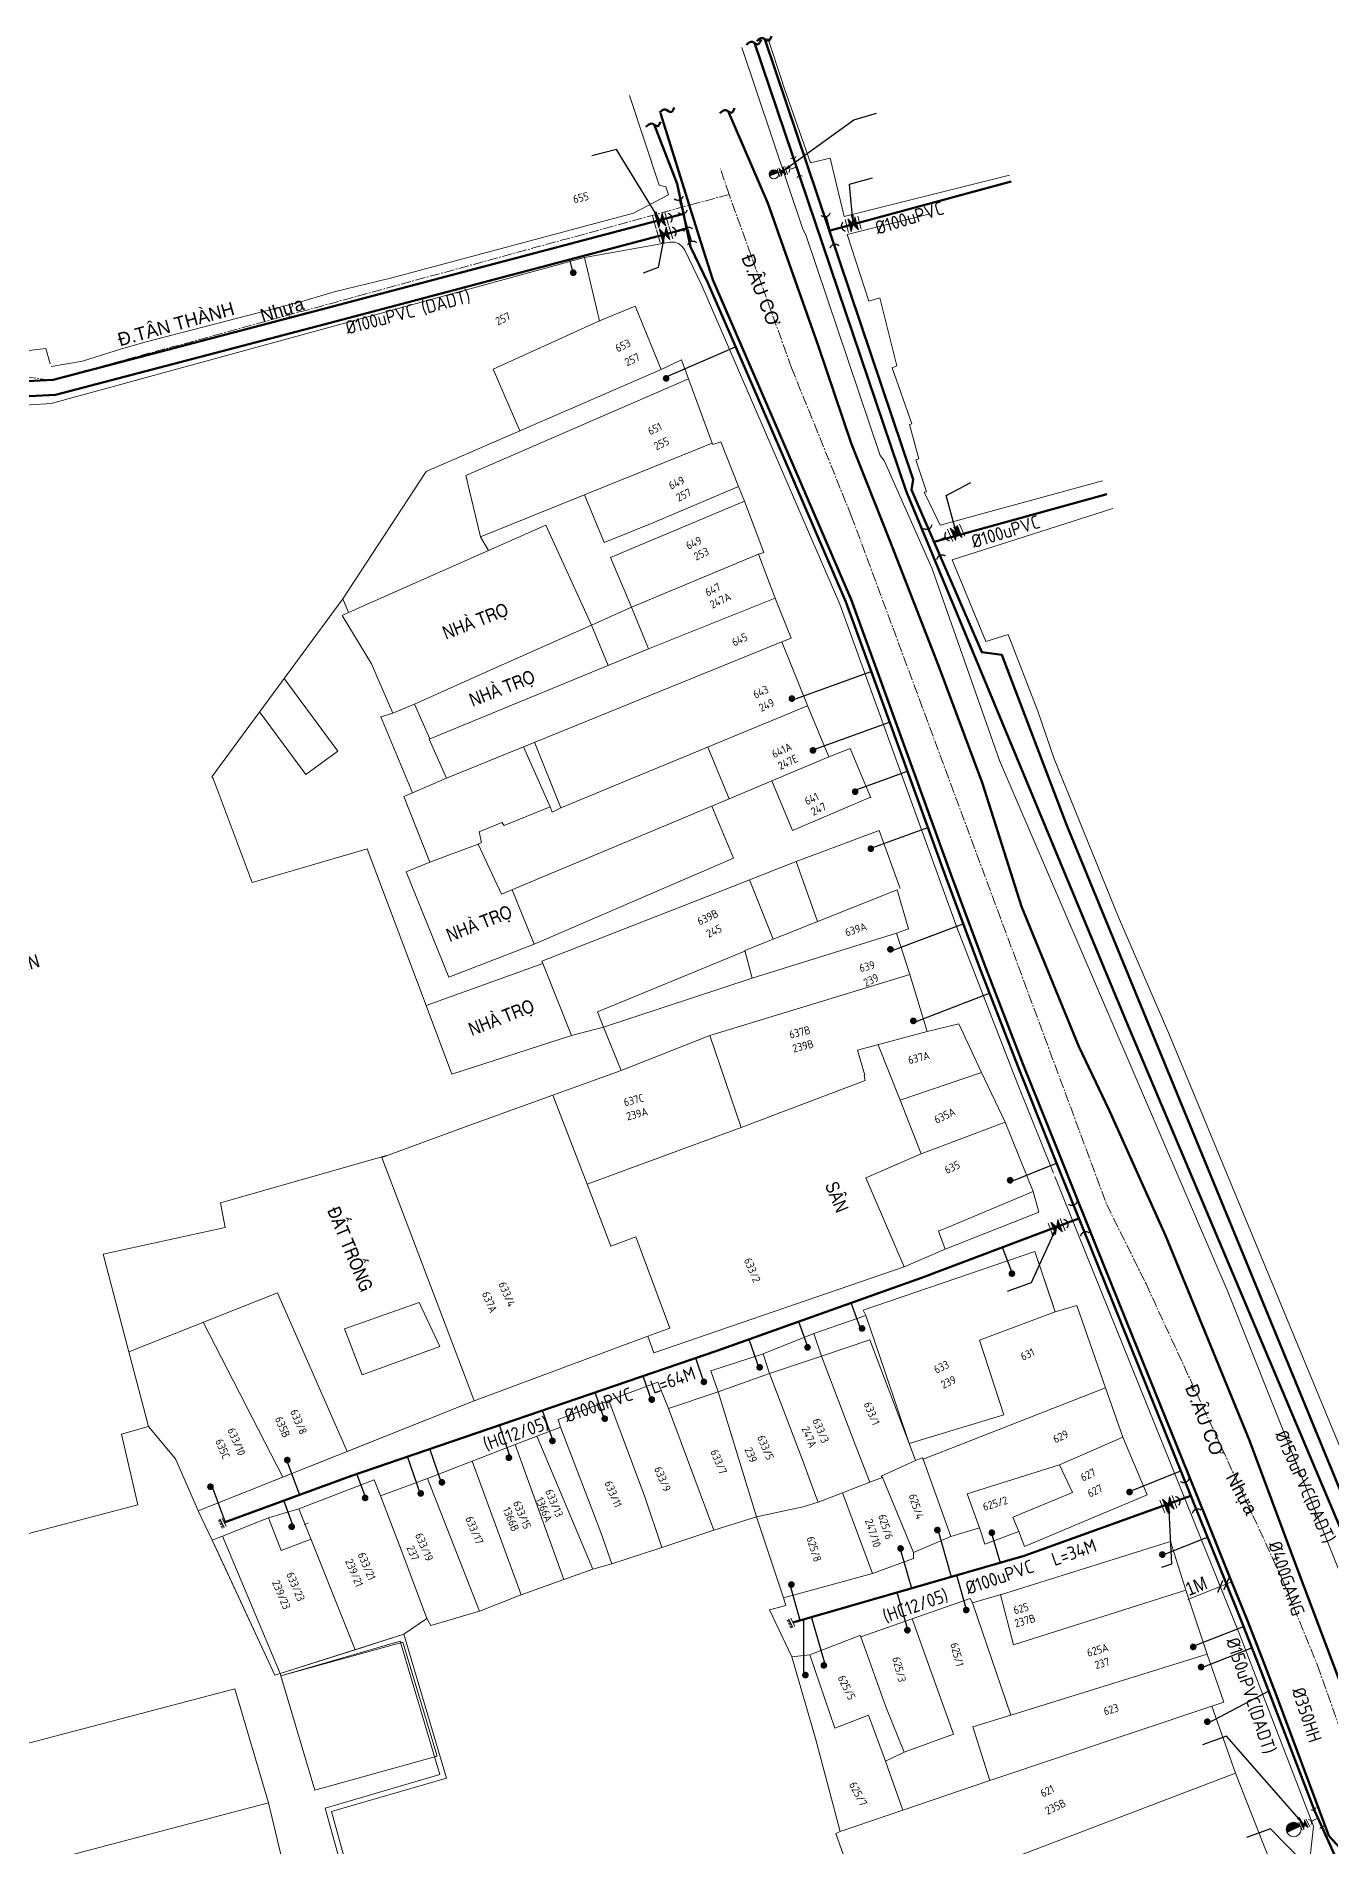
# Model space of a CAD drawing. Header units: inches. Extents: x 595615 to 1194060, y 1190840 to 2385448.
# Drawn here: x 597211.1 to 597308.2, y 1192922.8 to 1193058.5 of the extents above; entities that cross this region are included whole.
import ezdxf
from ezdxf.enums import TextEntityAlignment as Align

# ---------------------------------------------------------------- set-up
doc = ezdxf.new("R2010")
doc.units = ezdxf.units.IN
doc.header["$MEASUREMENT"] = 0
doc.linetypes.add('CENTER2', pattern=[1.125, 0.75, -0.125, 0.125, -0.125])
doc.layers.get('Defpoints').update_dxf_attribs({"color": 1})
for name, color, linetype, lineweight in [('Chitiet', 4, 'Continuous', 9), ('DN 100 uPVC', 4, 'Continuous', 50), ('DN 150 uPVC', 4, 'Continuous', 50), ('DN 25 PE', 40, 'Continuous', 30), ('DN 350 CI', 5, 'Continuous', 70), ('DUONG CACH LE', 112, 'Continuous', 5), ('NAM-CDAI', 220, 'Continuous', 25), ('Nen tim duong', 9, 'CENTER2', 0), ('Nen_HTHANH-TP', 9, 'Continuous', 0), ('Nen_P14TB', 9, 'Continuous', 0), ('Nen_SN-HTHANH-TP_new', 7, 'Continuous', 0), ('Nen_SN_HTHANH_old', 9, 'Continuous', 0), ('Nen_TANTHANH-TP', 8, 'Continuous', 5), ('ONG CAP 2 (DADT)', 140, 'Continuous', 70), ('ONG CAP 3 (DADT)', 221, 'Continuous', 50), ('TEXT PIPE', 3, 'Continuous', 25), ('Text_DiaDanh', 9, 'Continuous', 0), ('Text_GiaoThong', 142, 'Continuous', 0), ('TLK 15', 220, 'Continuous', 20), ('Trucuuhoa', 1, 'Continuous', 15), ('VAN', 7, 'Continuous', 20)]:
    doc.layers.add(name, color=color, linetype=linetype, lineweight=lineweight)
doc.layers.add('ki hieu van', color=170, linetype='Continuous')
doc.styles.add('Dia Danh', font='VHELVCN_0.TTF', dxfattribs={"height": 1})
doc.styles.add('Giao Thong', font='VAPTIMN_0.TTF', dxfattribs={"height": 1})
doc.styles.add('Sonha_QTB', font='isocp.shx', dxfattribs={"height": 0.6, "bigfont": 'bigfont.shx'})
doc.styles.add('text', font='isocp2.shx')
doc.styles.add('VNI-HC', font='VHELVCN_0.TTF')
doc.dimstyles.new('DUONG KICH THUOC', dxfattribs={"dimtxt": 1, "dimasz": 0.7, "dimexe": 0.5, "dimexo": 0.3, "dimgap": 0.2, "dimtad": 1, "dimzin": 0, "dimdsep": 46, "dimtxsty": 'VNI-HC', "dimblk": 'ARCHTICK', "dimcen": 0.09, "dimdle": 0.5, "dimclrd": 256, "dimclre": 256, "dimclrt": 256, "dimadec": 0, "dimazin": 0, "dimtfac": 1, "dimtofl": 0, "dimtmove": 0, "dimatfit": 3, "dimfxl": 1, "dimtolj": 1, "dimtzin": 0, "dimlwd": -1, "dimlwe": -1, "dimarcsym": 0})

# ---------------------------------------------------------------- blocks, each defined once
blk = doc.blocks.new('BIT')
at = {"layer": 'Chitiet', "ltscale": 100}
for p, q in [((0.35, 0), (-0.35, 0)), ((-0.3, -0.16), (-0.35, -0.21)), ((0.35, -0.16), (-0.35, -0.16)), ((-0.18, -0.16), (-0.34, -0.33)), ((-0.06, -0.16), (-0.22, -0.33)), ((0.07, -0.16), (-0.09, -0.33)), ((0.19, -0.16), (0.03, -0.33)), ((0.32, -0.16), (0.15, -0.33)), ((0.35, -0.25), (0.28, -0.33))]:
    blk.add_line(p, q, dxfattribs=at)
blk = doc.blocks.new('VAN')
at = {"layer": 'VAN'}
h = blk.add_hatch(color=256, dxfattribs=at)
h.paths.add_polyline_path([(0.21, -0.5), (0.49, 0), (0.21, 0.5)])
h.paths.add_polyline_path([(0.77, 0.5), (0.49, 0), (0.77, -0.5)])
at = {"layer": 'VAN', "ltscale": 100}
for p, q in [((0, 0.5), (0, -0.5)), ((0.77, -0.5), (0.21, 0.5)), ((0.21, -0.5), (0.77, 0.5)), ((0.21, 0.5), (0.21, -0.5)), ((0.77, 0.5), (0.77, -0.5)), ((0.98, 0.5), (0.98, -0.5))]:
    blk.add_line(p, q, dxfattribs=at)
blk = doc.blocks.new('TE+VAN')
at = {"layer": 'Chitiet', "ltscale": 100, "const_width": 0.1}
for points in [[(-0.35, 1.28, 0.571257), (0.35, 1.28)], [(1.1, 0.35, 0.571257), (1.1, -0.35)], [(0.35, -1.28, 0.571257), (-0.35, -1.28)]]:
    blk.add_lwpolyline(points, format="xyb", dxfattribs=at)
for points in [[(0, -1.08), (0, 1.08)], [(0.9, 0), (0, 0)]]:
    blk.add_lwpolyline(points, dxfattribs=at)
at = {"layer": 'VAN'}
blk.add_blockref('VAN', (1.3, 0), dxfattribs=at)
blk = doc.blocks.new('TLK 15')
at = {"layer": 'TLK 15', "linetype": 'Continuous', "const_width": 0.25}
blk.add_lwpolyline([(-0.125, 0, 1), (0.125, 0, 1)], format="xyb", close=True, dxfattribs=at)
blk = doc.blocks.new('_ArchTick')
at = {"color": 0, "linetype": 'ByBlock', "const_width": 0.15}
blk.add_lwpolyline([(-0.5, -0.5), (0.5, 0.5)], dxfattribs=at)
blk = doc.blocks.new('Trucuuhoa100')
at = {"layer": 'Trucuuhoa', "linetype": 'Continuous'}
blk.add_hatch(color=256, dxfattribs=at).paths.add_polyline_path([(0.55, 0, 0.414373), (0, 0.55, 0.414055), (-0.55, 0)])
blk.add_line((-0.55, 0), (0.55, 0), dxfattribs=at)
at = {"layer": 'Trucuuhoa', "linetype": 'Continuous', "flags": 128}
blk.add_lwpolyline([(0.55, -0.02), (0.89, -0.02)], dxfattribs=at)
at = {"layer": 'Trucuuhoa', "linetype": 'Continuous'}
blk.add_circle((0, 0), 0.551, dxfattribs=at)
blk = doc.blocks.new('*D131')
at = {"layer": 'Defpoints', "color": 0}
for p in [(597299.89, 1192942.29), (597299.89, 1192942.29), (597300.35, 1192942.48)]:
    blk.add_point(p, dxfattribs=at)
at = {"layer": 'DUONG CACH LE'}
for p, q in [((597299.89, 1192942.29), (597297.46, 1192941.32)), ((597300.81, 1192942.67), (597299.89, 1192942.29)), ((597300, 1192942.02), (597300.07, 1192941.83)), ((597300.46, 1192942.2), (597300.54, 1192942.02))]:
    blk.add_line(p, q, dxfattribs=at)
at = {"layer": 'DUONG CACH LE', "xscale": 0.7, "yscale": 0.7, "zscale": 0.7}
for p, rotation in [((597299.89, 1192942.29), 201.9827163074567), ((597300.35, 1192942.48), 21.98271630745676)]:
    blk.add_blockref('_ArchTick', p, dxfattribs=dict(at, rotation=rotation))
at = {"layer": 'DUONG CACH LE', "insert": (597298.09, 1192942.32), "char_height": 1, "attachment_point": 5, "rotation": 21.9827, "style": 'VNI-HC'}
blk.add_mtext('\\A1;1M', dxfattribs=at)

msp = doc.modelspace()

# ---------------------------------------------------------------- linework, layer by layer
at = {"layer": 'DN 100 uPVC'}
for points in [[(597270.633, 1193043.952), (597284.224, 1193047.626)], [(597278.549, 1193020.63), (597291.383, 1193024.179)], [(597289.292, 1192969.87), (597277.494, 1192965.423), (597262.141, 1192959.946), (597234.675, 1192950.568), (597225.188, 1192947.093)], [(597297.682, 1192949.088), (597285.189, 1192944.574), (597267.832, 1192939.599)]]:
    msp.add_lwpolyline(points, dxfattribs=at)
at = {"layer": 'DN 150 uPVC'}
msp.add_lwpolyline([(597311.973, 1192941.97), (597288.398, 1192999.351), (597283.512, 1193012.144), (597282.013, 1193012.34), (597276.751, 1193024.522), (597276.869, 1193025.275), (597265.752, 1193058.306)], dxfattribs=at)
msp.add_spline([(597265.14, 1193058.151), (597265.591, 1193058.381), (597266.012, 1193058.192), (597266.24, 1193058.523)], degree=3, dxfattribs=at)
at = {"layer": 'DN 25 PE'}
for p, q in [((597251.375, 1193040.79), (597251.112, 1193041.784)), ((597258.34, 1193032.992), (597263.544, 1193035.246)), ((597267.767, 1193008.735), (597273.723, 1193010.895)), ((597269.225, 1193004.974), (597275.098, 1193007.104)), ((597272.514, 1193002.004), (597276.432, 1193003.425)), ((597273.565, 1192997.603), (597277.965, 1192999.198)), ((597275.159, 1192989.934), (597280.623, 1192991.974)), ((597276.877, 1192984.569), (597282.589, 1192986.776)), ((597284.133, 1192972.621), (597287.616, 1192974.024)), ((597284.265, 1192965.875), (597283.572, 1192967.714)), ((597272.905, 1192961.635), (597272.224, 1192963.543)), ((597268.941, 1192960.343), (597268.299, 1192962.143)), ((597265.353, 1192958.593), (597264.562, 1192960.81)), ((597261.171, 1192957.629), (597260.563, 1192959.408)), ((597257.259, 1192956.175), (597256.615, 1192958.06)), ((597253.736, 1192954.745), (597253.023, 1192956.833)), ((597249.814, 1192953.328), (597249.077, 1192955.486)), ((597246.673, 1192951.942), (597245.84, 1192954.38)), ((597241.526, 1192949.973), (597240.629, 1192952.601)), ((597229.928, 1192951.64), (597230.836, 1192949.162)), ((597239.941, 1192949.139), (597238.954, 1192952.029)), ((597292.964, 1192949.367), (597296.924, 1192950.966)), ((597224.295, 1192949.765), (597225.264, 1192947.12)), ((597235.769, 1192949.056), (597235.151, 1192950.742)), ((597230.386, 1192946.764), (597229.665, 1192948.733)), ((597278.683, 1192946.643), (597279.724, 1192943.008)), ((597282.765, 1192946.196), (597283.378, 1192944.055)), ((597295.67, 1192944.681), (597298.93, 1192945.996)), ((597275.917, 1192945.012), (597276.737, 1192942.151)), ((597280.842, 1192940.647), (597280.132, 1192943.124)), ((597267.608, 1192942.431), (597268.375, 1192939.755)), ((597276.431, 1192939.134), (597275.655, 1192941.841)), ((597268.659, 1192935.645), (597268.659, 1192939.836)), ((597270.291, 1192936.369), (597269.249, 1192940.005)), ((597297.738, 1192937.757), (597301.638, 1192939.276)), ((597298.58, 1192936.244), (597302.26, 1192937.678)), ((597298.921, 1192932.025), (597303.519, 1192934.428))]:
    msp.add_line(p, q, dxfattribs=at)
at = {"layer": 'DN 350 CI'}
for points in [[(597257.92, 1193052.75), (597260.93, 1193043.084), (597261.845, 1193040.258), (597264.943, 1193033.105), (597267.542, 1193027.106), (597272.225, 1193016.295), (597274.921, 1193008.86), (597277.522, 1193001.689), (597279.692, 1192995.703), (597282.22, 1192988.93), (597285.1, 1192981.475), (597287.575, 1192975.284), (597288.336, 1192973.395), (597290.571, 1192967.859), (597292.82, 1192962.288), (597298.801, 1192947.472), (597300.622, 1192942.96), (597301.906, 1192939.779), (597303.175, 1192936.521), (597303.909, 1192934.617)], [(597319.794, 1192913.047), (597318.281, 1192912.411), (597308.034, 1192923.59), (597303.904, 1192934.63)]]:
    msp.add_lwpolyline(points, dxfattribs=at)
msp.add_spline([(597257.84, 1193052.793), (597258.291, 1193053.023), (597258.711, 1193052.834), (597258.94, 1193053.166)], degree=3, dxfattribs=at)
at = {"layer": 'Nen tim duong'}
for p, q in [((597263.057, 1193046.663), (597262.416, 1193048.582)), ((597263.057, 1193046.663), (597215.968, 1193033.765)), ((597267.748, 1193033.657), (597263.057, 1193046.663)), ((597215.968, 1193033.765), (597212.178, 1193032.742)), ((597212.178, 1193032.742), (597207.648, 1193033.358)), ((597267.748, 1193033.657), (597272.227, 1193022.57)), ((597272.227, 1193022.57), (597291.378, 1192970.916)), ((597291.378, 1192970.916), (597294.328, 1192964.975)), ((597294.328, 1192964.975), (597304.551, 1192942.816)), ((597304.551, 1192942.816), (597307.176, 1192936.379)), ((597307.176, 1192936.379), (597314.603, 1192915.465))]:
    msp.add_line(p, q, dxfattribs=at)
at = {"layer": 'Nen_HTHANH-TP', "linetype": 'Continuous'}
for p, q in [((597257.906, 1193048.119), (597257.906, 1193048.119)), ((597257.906, 1193048.119), (597257.906, 1193048.119)), ((597257.906, 1193048.119), (597257.906, 1193048.119)), ((597252.211, 1193041.944), (597212.22, 1193030.982)), ((597252.211, 1193041.944), (597212.22, 1193030.982)), ((597258.637, 1193043.07), (597252.211, 1193041.944)), ((597252.211, 1193041.944), (597253.335, 1193037.185)), ((597261.013, 1193039.831), (597259.709, 1193042.521)), ((597271.362, 1193015.94), (597261.013, 1193039.831)), ((597253.335, 1193037.185), (597256.014, 1193038.277)), ((597256.014, 1193038.277), (597256.084, 1193038.117)), ((597256.084, 1193038.117), (597257.958, 1193033.539)), ((597253.335, 1193037.185), (597245.368, 1193033.549)), ((597257.958, 1193033.539), (597259.497, 1193034.26)), ((597259.497, 1193034.26), (597261.802, 1193028.022)), ((597257.958, 1193033.539), (597240.344, 1193025.885)), ((597260.018, 1193032.841), (597243.324, 1193025.587)), ((597245.368, 1193033.549), (597247.362, 1193028.94)), ((597212.22, 1193030.982), (597193.946, 1193029.852)), ((597261.802, 1193028.022), (597244.428, 1193020.978)), ((597261.802, 1193028.022), (597261.832, 1193027.902)), ((597261.832, 1193027.902), (597262.442, 1193028.122)), ((597262.442, 1193028.122), (597263.775, 1193024.754)), ((597234.092, 1193016.34), (597240.344, 1193025.885)), ((597243.324, 1193025.587), (597244.428, 1193020.978)), ((597257.287, 1193022.008), (597263.775, 1193024.754)), ((597263.775, 1193024.754), (597264.206, 1193023.654)), ((597252.215, 1193024.134), (597253.698, 1193020.575)), ((597264.206, 1193023.654), (597254.159, 1193019.446)), ((597265.659, 1193019.825), (597264.206, 1193023.654)), ((597245.029, 1193019.968), (597249.317, 1193021.872)), ((597249.317, 1193021.872), (597252.743, 1193014.375)), ((597253.698, 1193020.575), (597257.287, 1193022.008)), ((597245.029, 1193019.968), (597244.428, 1193020.978)), ((597234.532, 1193015.32), (597245.029, 1193019.968)), ((597254.159, 1193019.446), (597255.752, 1193015.707)), ((597265.269, 1193019.695), (597255.752, 1193015.707)), ((597265.269, 1193019.695), (597265.659, 1193019.825)), ((597266.522, 1193016.386), (597265.269, 1193019.695)), ((597224.272, 1193002.992), (597234.092, 1193016.34)), ((597234.092, 1193016.34), (597234.532, 1193015.32)), ((597266.522, 1193016.386), (597257.005, 1193012.588)), ((597266.522, 1193016.386), (597267.704, 1193013.387)), ((597266.532, 1193016.356), (597266.522, 1193016.386)), ((597234.532, 1193015.32), (597234.053, 1193015.1)), ((597234.053, 1193015.1), (597236.236, 1193011.461)), ((597252.743, 1193014.375), (597255.752, 1193015.707)), ((597255.752, 1193015.707), (597257.005, 1193012.588)), ((597280.172, 1192991.647), (597271.362, 1193015.94)), ((597245.376, 1193011.089), (597252.743, 1193014.375)), ((597252.743, 1193014.375), (597253.986, 1193011.346)), ((597240.56, 1193005.815), (597257.005, 1193012.588)), ((597267.014, 1193013.106), (597241.863, 1193002.896)), ((597267.704, 1193013.387), (597267.014, 1193013.106)), ((597267.014, 1193013.106), (597268.928, 1193008.338)), ((597236.236, 1193011.461), (597237.849, 1193007.773)), ((597239.468, 1193008.444), (597245.376, 1193011.089)), ((597233.731, 1193004.919), (597229.686, 1193010.356)), ((597237.849, 1193007.773), (597239.468, 1193008.444)), ((597239.468, 1193008.444), (597240.61, 1193005.835)), ((597250.444, 1193000.663), (597268.928, 1193008.318)), ((597268.928, 1193008.338), (597270.541, 1193004.489)), ((597268.928, 1193008.338), (597268.928, 1193008.318)), ((597231.322, 1193003.177), (597227.859, 1193007.865)), ((597236.949, 1193007.502), (597237.849, 1193007.773)), ((597239.323, 1193001.784), (597236.949, 1193007.502)), ((597241.863, 1193002.896), (597240.56, 1193005.815)), ((597249.644, 1193000.742), (597247.651, 1193005.251)), ((597250.444, 1193000.663), (597248.48, 1193005.581)), ((597231.322, 1193003.177), (597233.731, 1193004.919)), ((597263.064, 1193001.343), (597261.461, 1193005.222)), ((597270.541, 1193004.489), (597263.074, 1193001.343)), ((597272.141, 1193005.12), (597270.541, 1193004.489)), ((597273.684, 1193001.422), (597272.141, 1193005.12)), ((597224.373, 1193002.872), (597224.272, 1193002.992)), ((597227.299, 1192995.064), (597224.373, 1193002.872)), ((597239.323, 1193001.784), (597241.863, 1193002.896)), ((597266.273, 1193002.696), (597267.816, 1192998.967)), ((597238.674, 1193001.523), (597239.323, 1193001.784)), ((597240.618, 1192996.605), (597238.674, 1193001.523)), ((597263.074, 1193001.343), (597245.99, 1192994.199)), ((597267.816, 1192998.967), (597273.664, 1193001.462)), ((597246.185, 1192999.349), (597249.644, 1193000.742)), ((597249.644, 1193000.742), (597249.805, 1193000.352)), ((597249.805, 1193000.352), (597250.444, 1193000.663)), ((597263.387, 1192996.893), (597261.754, 1193000.792)), ((597244.326, 1192998.868), (597246.015, 1192999.579)), ((597244.496, 1192998.068), (597244.326, 1192998.868)), ((597246.015, 1192999.579), (597246.185, 1192999.349)), ((597268.078, 1192996.637), (597274.326, 1192998.972)), ((597275.879, 1192994.613), (597274.326, 1192998.972)), ((597235.917, 1192997.601), (597227.299, 1192995.064)), ((597240.336, 1192985.855), (597235.917, 1192997.601)), ((597240.618, 1192996.605), (597244.247, 1192997.948)), ((597244.247, 1192997.948), (597244.496, 1192998.068)), ((597244.247, 1192997.948), (597245.99, 1192994.199)), ((597238.848, 1192995.863), (597240.618, 1192996.605)), ((597238.848, 1192995.863), (597242.055, 1192987.966)), ((597248.443, 1192990.451), (597263.387, 1192996.893)), ((597262.569, 1192994.483), (597268.078, 1192996.637)), ((597269.681, 1192992.138), (597268.078, 1192996.637)), ((597246.789, 1192994.53), (597248.443, 1192990.451)), ((597262.569, 1192994.483), (597249.014, 1192989.162)), ((597275.669, 1192994.533), (597264.243, 1192989.964)), ((597264.579, 1192995.274), (597266.372, 1192990.816)), ((597276.502, 1192991.594), (597275.669, 1192994.533)), ((597242.055, 1192987.966), (597248.443, 1192990.451)), ((597264.795, 1192987.904), (597275.622, 1192991.263)), ((597275.622, 1192991.263), (597276.502, 1192991.594)), ((597275.622, 1192991.263), (597276.614, 1192988.184)), ((597284.701, 1192979.92), (597280.172, 1192991.647)), ((597240.336, 1192985.855), (597249.094, 1192989.002)), ((597249.094, 1192989.002), (597249.014, 1192989.162)), ((597251.248, 1192983.603), (597249.094, 1192989.002)), ((597264.233, 1192989.934), (597253.187, 1192985.385)), ((597264.795, 1192987.904), (597264.243, 1192989.964)), ((597253.638, 1192984.235), (597264.795, 1192987.904)), ((597261.628, 1192983.592), (597276.614, 1192988.184)), ((597277.918, 1192983.895), (597276.614, 1192988.184)), ((597242.28, 1192980.706), (597240.336, 1192985.855)), ((597253.187, 1192985.385), (597253.638, 1192984.235)), ((597242.28, 1192980.706), (597251.248, 1192983.603)), ((597253.638, 1192984.235), (597251.248, 1192983.603)), ((597254.96, 1192980.986), (597253.638, 1192984.235)), ((597261.628, 1192983.592), (597254.96, 1192980.986)), ((597263.974, 1192976.694), (597261.628, 1192983.592)), ((597272.679, 1192982.491), (597277.918, 1192983.895)), ((597280.277, 1192984.477), (597277.918, 1192983.895)), ((597280.277, 1192984.477), (597282, 1192980.818)), ((597272.679, 1192982.491), (597273.25, 1192980.621)), ((597274.229, 1192982.902), (597275.892, 1192978.753)), ((597249.832, 1192979.132), (597254.96, 1192980.986)), ((597275.892, 1192978.753), (597282, 1192980.818)), ((597282, 1192980.818), (597283.753, 1192977.09)), ((597273.271, 1192980.231), (597263.974, 1192976.694)), ((597273.25, 1192980.621), (597273.191, 1192980.601)), ((597273.191, 1192980.601), (597273.271, 1192980.231)), ((597287.376, 1192973.283), (597284.701, 1192979.92)), ((597249.832, 1192979.132), (597243.614, 1192976.877)), ((597252.407, 1192972.454), (597249.832, 1192979.132)), ((597277.455, 1192974.725), (597275.892, 1192978.753)), ((597237.015, 1192974.462), (597243.614, 1192976.877)), ((597277.455, 1192974.725), (597283.753, 1192977.09)), ((597285.868, 1192971.911), (597283.753, 1192977.09)), ((597263.974, 1192976.694), (597252.407, 1192972.454)), ((597224.928, 1192971.042), (597237.366, 1192974.59)), ((597237.015, 1192974.462), (597243.269, 1192957.997)), ((597273.317, 1192972.931), (597277.455, 1192974.725)), ((597276.182, 1192966.244), (597273.317, 1192972.931)), ((597301.334, 1192938.704), (597287.477, 1192973.033)), ((597254.201, 1192967.816), (597252.407, 1192972.454)), ((597279.73, 1192969.336), (597285.868, 1192971.911)), ((597286.289, 1192970.352), (597285.868, 1192971.911)), ((597286.289, 1192970.352), (597285.868, 1192971.911)), ((597225.28, 1192969.202), (597224.928, 1192971.042)), ((597279.271, 1192967.586), (597286.289, 1192970.352)), ((597286.289, 1192970.352), (597279.271, 1192967.586)), ((597216.131, 1192967.195), (597225.28, 1192969.202)), ((597278.76, 1192968.926), (597279.73, 1192969.336)), ((597279.271, 1192967.586), (597278.76, 1192968.926)), ((597256.07, 1192968.507), (597254.201, 1192967.816)), ((597258.626, 1192961.659), (597256.07, 1192968.507)), ((597273.105, 1192963.001), (597285.991, 1192967.411)), ((597273.105, 1192963.001), (597285.991, 1192967.411)), ((597276.182, 1192966.244), (597279.271, 1192967.586)), ((597276.182, 1192966.244), (597279.271, 1192967.586)), ((597285.991, 1192967.411), (597287.515, 1192962.893)), ((597285.991, 1192967.411), (597287.354, 1192963.353)), ((597218.047, 1192959.877), (597216.131, 1192967.195)), ((597257.417, 1192959.808), (597276.182, 1192966.244)), ((597257.417, 1192959.808), (597276.182, 1192966.244)), ((597229.204, 1192964.316), (597218.047, 1192959.877)), ((597229.204, 1192964.316), (597234.413, 1192952.41)), ((597239.814, 1192963.584), (597234.226, 1192961.6)), ((597241.367, 1192960.275), (597239.814, 1192963.584)), ((597287.515, 1192962.893), (597289.134, 1192963.354)), ((597289.134, 1192963.354), (597291.299, 1192957.176)), ((597269.416, 1192961.248), (597273.325, 1192962.601)), ((597269.416, 1192961.248), (597273.325, 1192962.601)), ((597273.105, 1192963.001), (597273.325, 1192962.601)), ((597273.325, 1192962.601), (597273.105, 1192963.001)), ((597273.325, 1192962.601), (597274.728, 1192958.422)), ((597287.515, 1192962.893), (597281.827, 1192960.758)), ((597234.226, 1192961.6), (597235.539, 1192958.151)), ((597243.95, 1192956.198), (597256.956, 1192961.048)), ((597256.956, 1192961.048), (597243.95, 1192956.198)), ((597256.956, 1192961.048), (597258.626, 1192961.659)), ((597256.956, 1192961.048), (597257.417, 1192959.808)), ((597257.417, 1192959.808), (597256.956, 1192961.048)), ((597265.607, 1192959.735), (597269.416, 1192961.248)), ((597265.607, 1192959.735), (597269.416, 1192961.248)), ((597269.987, 1192959.559), (597269.416, 1192961.248)), ((597269.987, 1192959.559), (597273.606, 1192960.791)), ((597273.606, 1192960.791), (597276.553, 1192953.014)), ((597283.671, 1192955.16), (597281.827, 1192960.758)), ((597219.522, 1192954.278), (597218.047, 1192959.877)), ((597235.539, 1192958.151), (597241.367, 1192960.275)), ((597261.688, 1192958.452), (597265.607, 1192959.735)), ((597261.688, 1192958.452), (597265.607, 1192959.735)), ((597265.607, 1192959.735), (597266.099, 1192958.245)), ((597266.099, 1192958.245), (597269.987, 1192959.559)), ((597269.987, 1192959.559), (597272.473, 1192953.051)), ((597243.269, 1192957.997), (597243.95, 1192956.198)), ((597262.23, 1192956.892), (597261.688, 1192958.452)), ((597262.23, 1192956.892), (597261.688, 1192958.452)), ((597262.23, 1192956.892), (597266.099, 1192958.245)), ((597268.584, 1192951.707), (597266.099, 1192958.245)), ((597274.728, 1192958.422), (597276.553, 1192953.014)), ((597257.729, 1192957.609), (597254.04, 1192956.226)), ((597254.04, 1192956.226), (597257.729, 1192957.609)), ((597257.729, 1192957.609), (597258.521, 1192955.629)), ((597257.729, 1192957.609), (597258.521, 1192955.629)), ((597262.23, 1192956.892), (597258.521, 1192955.629)), ((597258.521, 1192955.629), (597262.23, 1192956.892)), ((597262.23, 1192956.892), (597265.107, 1192947.505)), ((597291.299, 1192957.176), (597279.673, 1192952.646)), ((597291.299, 1192957.176), (597292.592, 1192953.487)), ((597223.257, 1192947.971), (597243.95, 1192956.198)), ((597243.95, 1192956.198), (597234.413, 1192952.41)), ((597250.241, 1192954.803), (597254.04, 1192956.226)), ((597250.241, 1192954.803), (597254.04, 1192956.226)), ((597254.04, 1192956.226), (597256.746, 1192949.018)), ((597258.521, 1192955.629), (597261.908, 1192946.512)), ((597276.553, 1192953.014), (597283.671, 1192955.16)), ((597217.502, 1192953.696), (597219.522, 1192954.278)), ((597218.716, 1192948.417), (597217.502, 1192953.696)), ((597221.554, 1192951.869), (597219.522, 1192954.278)), ((597247.023, 1192952.93), (597250.422, 1192954.233)), ((597247.023, 1192952.93), (597250.422, 1192954.233)), ((597250.422, 1192954.233), (597250.241, 1192954.803)), ((597250.422, 1192954.233), (597250.241, 1192954.803)), ((597250.422, 1192954.233), (597252.957, 1192947.595)), ((597234.413, 1192952.41), (597223.257, 1192947.971)), ((597243.804, 1192951.677), (597247.023, 1192952.93)), ((597243.804, 1192951.677), (597247.023, 1192952.93)), ((597250.661, 1192942.823), (597247.023, 1192952.93)), ((597248.666, 1192953.508), (597252.85, 1192943.595)), ((597272.473, 1192953.051), (597273.605, 1192950.111)), ((597276.553, 1192953.014), (597277.034, 1192951.724)), ((597279.673, 1192952.646), (597277.614, 1192951.845)), ((597287.834, 1192951.413), (597292.592, 1192953.487)), ((597294.406, 1192949.148), (597292.592, 1192953.487)), ((597222.706, 1192949.24), (597221.554, 1192951.869)), ((597240.435, 1192950.375), (597243.804, 1192951.677)), ((597240.435, 1192950.375), (597243.804, 1192951.677)), ((597243.804, 1192951.677), (597247.472, 1192941.66)), ((597268.584, 1192951.707), (597269.536, 1192949.108)), ((597277.034, 1192951.724), (597274.475, 1192950.562)), ((597277.034, 1192951.724), (597277.544, 1192951.945)), ((597277.544, 1192951.945), (597277.614, 1192951.845)), ((597277.614, 1192951.845), (597279.688, 1192946.036)), ((597287.834, 1192951.413), (597280.906, 1192949.237)), ((597288.816, 1192949.344), (597287.834, 1192951.413)), ((597236.455, 1192950.281), (597230.797, 1192948.107)), ((597230.797, 1192948.107), (597236.455, 1192950.281)), ((597236.916, 1192949.082), (597236.455, 1192950.281)), ((597236.455, 1192950.281), (597236.916, 1192949.082)), ((597240.435, 1192950.375), (597236.916, 1192949.082)), ((597236.916, 1192949.082), (597240.435, 1192950.375)), ((597240.435, 1192950.375), (597244.343, 1192940.438)), ((597271.566, 1192949.32), (597273.605, 1192950.111)), ((597273.605, 1192950.111), (597274.555, 1192950.462)), ((597274.475, 1192950.562), (597274.555, 1192950.462)), ((597274.555, 1192950.462), (597276.889, 1192944.834)), ((597196.981, 1192942.69), (597218.716, 1192948.417)), ((597223.257, 1192947.971), (597222.706, 1192949.24)), ((597236.916, 1192949.082), (597238.67, 1192944.513)), ((597256.746, 1192949.018), (597258.009, 1192945.209)), ((597265.107, 1192947.505), (597268.607, 1192948.257)), ((597268.607, 1192948.257), (597269.746, 1192948.618)), ((597269.746, 1192948.618), (597269.536, 1192949.108)), ((597271.566, 1192949.32), (597269.746, 1192948.618)), ((597271.566, 1192949.32), (597273.811, 1192943.272)), ((597280.906, 1192949.237), (597281.838, 1192946.678)), ((597284.337, 1192947.49), (597288.816, 1192949.344)), ((597285.209, 1192945.291), (597294.406, 1192949.148)), ((597224.299, 1192945.762), (597223.257, 1192947.971)), ((597224.299, 1192945.762), (597223.257, 1192947.971)), ((597228.517, 1192947.425), (597225.078, 1192946.072)), ((597225.078, 1192946.072), (597228.517, 1192947.425)), ((597228.517, 1192947.425), (597230.797, 1192948.107)), ((597228.517, 1192947.425), (597230.797, 1192948.107)), ((597228.517, 1192947.425), (597229.469, 1192944.976)), ((597230.797, 1192948.107), (597235.025, 1192937.55)), ((597231.488, 1192947.037), (597231.228, 1192946.937)), ((597252.957, 1192947.595), (597253.438, 1192946.325)), ((597265.107, 1192947.505), (597261.908, 1192946.512)), ((597265.107, 1192947.505), (597267.132, 1192941.426)), ((597284.337, 1192947.49), (597284.788, 1192946.41)), ((597224.299, 1192945.762), (597225.078, 1192946.072)), ((597224.299, 1192945.762), (597225.078, 1192946.072)), ((597228.997, 1192935.645), (597224.299, 1192945.762)), ((597224.719, 1192944.872), (597224.299, 1192945.762)), ((597225.078, 1192946.072), (597229.387, 1192935.756)), ((597229.469, 1192944.976), (597231.709, 1192945.828)), ((597253.438, 1192946.325), (597254.26, 1192943.976)), ((597261.908, 1192946.512), (597258.009, 1192945.209)), ((597279.688, 1192946.036), (597276.889, 1192944.834)), ((597279.688, 1192946.036), (597281.838, 1192946.678)), ((597282.229, 1192945.468), (597281.838, 1192946.678)), ((597284.788, 1192946.41), (597282.229, 1192945.468)), ((597296.159, 1192945.66), (597283.412, 1192941.669)), ((597285.209, 1192945.291), (597284.788, 1192946.41)), ((597297.302, 1192942.001), (597296.159, 1192945.66)), ((597228.997, 1192935.645), (597224.719, 1192944.872)), ((597238.67, 1192944.513), (597240.393, 1192939.885)), ((597258.009, 1192945.209), (597254.26, 1192943.976)), ((597273.811, 1192943.272), (597276.88, 1192944.384)), ((597276.88, 1192944.384), (597276.889, 1192944.834)), ((597250.661, 1192942.823), (597247.472, 1192941.66)), ((597252.85, 1192943.595), (597250.661, 1192942.823)), ((597254.26, 1192943.976), (597252.85, 1192943.595)), ((597273.811, 1192943.272), (597267.132, 1192941.426)), ((597244.343, 1192940.438), (597247.472, 1192941.66)), ((597283.362, 1192941.659), (597281.302, 1192941.058)), ((597283.412, 1192941.669), (597283.362, 1192941.659)), ((597283.402, 1192941.719), (597283.412, 1192941.669)), ((597284.385, 1192937.91), (597283.412, 1192941.669)), ((597297.302, 1192942.001), (597284.385, 1192937.91)), ((597298.916, 1192937.202), (597297.302, 1192942.001)), ((597240.694, 1192939.375), (597244.343, 1192940.438)), ((597267.323, 1192940.866), (597266.103, 1192940.545)), ((597266.103, 1192940.545), (597267.756, 1192937.017)), ((597267.132, 1192941.426), (597267.323, 1192940.866)), ((597281.142, 1192941.378), (597276.793, 1192939.864)), ((597281.302, 1192941.058), (597281.142, 1192941.378)), ((597281.302, 1192941.058), (597284.179, 1192932.64)), ((597238.664, 1192938.703), (597240.393, 1192939.885)), ((597240.393, 1192939.885), (597240.694, 1192939.375)), ((597276.793, 1192939.864), (597272.934, 1192938.511)), ((597279.88, 1192931.217), (597276.793, 1192939.864)), ((597229.387, 1192935.756), (597238.664, 1192938.703)), ((597229.387, 1192935.756), (597235.025, 1192937.55)), ((597229.437, 1192935.586), (597238.405, 1192938.193)), ((597229.437, 1192935.586), (597238.585, 1192938.113)), ((597235.025, 1192937.55), (597238.664, 1192938.703)), ((597238.405, 1192938.193), (597241.363, 1192928.195)), ((597238.585, 1192938.113), (597241.162, 1192929.565)), ((597238.664, 1192938.703), (597241.863, 1192927.926)), ((597238.664, 1192938.703), (597241.863, 1192927.926)), ((597272.854, 1192938.621), (597269.126, 1192937.168)), ((597272.854, 1192938.621), (597272.934, 1192938.511)), ((597272.934, 1192938.511), (597274.809, 1192933.252)), ((597306.876, 1192924.328), (597301.334, 1192938.704)), ((597229.216, 1192936.126), (597229.266, 1192936.146)), ((597267.756, 1192937.017), (597269.126, 1192937.168)), ((597267.756, 1192937.017), (597269.531, 1192930.878)), ((597271, 1192931.659), (597269.126, 1192937.168)), ((597298.916, 1192937.202), (597284.179, 1192932.64)), ((597300.158, 1192933.623), (597298.916, 1192937.202)), ((597228.997, 1192935.645), (597229.297, 1192935.736)), ((597229.297, 1192935.736), (597229.387, 1192935.756)), ((597229.437, 1192935.586), (597229.387, 1192935.756)), ((597232.004, 1192927.018), (597229.437, 1192935.586)), ((597226.008, 1192934.623), (597202.593, 1192928.454)), ((597226.008, 1192934.623), (597228.525, 1192926.055)), ((597299.259, 1192933.302), (597282.623, 1192927.749)), ((597299.259, 1192933.302), (597300.158, 1192933.623)), ((597301.033, 1192928.284), (597299.259, 1192933.302)), ((597273.519, 1192932.651), (597271, 1192931.659)), ((597273.519, 1192932.651), (597274.782, 1192929.202)), ((597274.809, 1192933.252), (597276.201, 1192929.864)), ((597284.179, 1192932.64), (597281.35, 1192931.768)), ((597269.531, 1192930.878), (597271.396, 1192923.91)), ((597276.201, 1192929.864), (597279.88, 1192931.217)), ((597281.35, 1192931.768), (597282.623, 1192927.749)), ((597232.004, 1192927.018), (597241.162, 1192929.565)), ((597274.782, 1192929.202), (597276.201, 1192929.864)), ((597241.363, 1192928.195), (597232.765, 1192925.678)), ((597233.255, 1192925.409), (597241.863, 1192927.926)), ((597233.255, 1192925.409), (597241.863, 1192927.926)), ((597274.782, 1192929.202), (597276.085, 1192925.513)), ((597301.033, 1192928.284), (597286.727, 1192922.832)), ((597303.828, 1192921.166), (597301.033, 1192928.284)), ((597282.623, 1192927.749), (597276.085, 1192925.513)), ((597228.525, 1192926.055), (597205.109, 1192919.886)), ((597228.525, 1192926.055), (597231.324, 1192914.457)), ((597232.765, 1192925.678), (597235.463, 1192915.981)), ((597235.953, 1192915.691), (597233.255, 1192925.409)), ((597235.953, 1192915.691), (597233.255, 1192925.409)), ((597276.085, 1192925.513), (597271.396, 1192923.91)), ((597271.396, 1192923.91), (597271.076, 1192923.769)), ((597306.648, 1192922.238), (597306.876, 1192924.328)), ((597271.076, 1192923.769), (597273.251, 1192917.551)), ((597280.009, 1192920.287), (597286.727, 1192922.832))]:
    msp.add_line(p, q, dxfattribs=at)
msp.add_lwpolyline([(597223.625, 1192962.096), (597229.595, 1192950.493)], dxfattribs=at)
msp.add_arc((597258.809, 1193042.085), 1, 25.85833, 99.93564, dxfattribs=at)
msp.add_point((597231.228, 1192946.937), dxfattribs=at)
at = {"layer": 'Nen_P14TB'}
for p, q in [((597267.087, 1193054.968), (597265.974, 1193058.385)), ((597269.166, 1193049.037), (597267.077, 1193054.999)), ((597270.638, 1193049.37), (597269.167, 1193049.034)), ((597271.698, 1193045), (597270.638, 1193049.37)), ((597271.698, 1193045), (597284.077, 1193048.108)), ((597271.908, 1193043.65), (597278.038, 1193045.18)), ((597271.908, 1193043.65), (597273.538, 1193038.67)), ((597274.368, 1193038.91), (597273.538, 1193038.67)), ((597274.368, 1193038.91), (597275.628, 1193033.8)), ((597275.298, 1193033.67), (597275.628, 1193033.8)), ((597275.298, 1193033.67), (597276.758, 1193029.45)), ((597276.758, 1193029.45), (597276.588, 1193029.4)), ((597277.288, 1193026.84), (597276.588, 1193029.4)), ((597277.058, 1193026.77), (597277.288, 1193026.84)), ((597277.858, 1193024.37), (597277.058, 1193026.77)), ((597277.698, 1193024.33), (597277.858, 1193024.37)), ((597278.901, 1193021.866), (597277.698, 1193024.33)), ((597291.072, 1193025.197), (597278.901, 1193021.866)), ((597279.788, 1193019.27), (597291.828, 1193023.11)), ((597282.318, 1193013.13), (597279.788, 1193019.27)), ((597283.998, 1193013.66), (597282.318, 1193013.13)), ((597286.218, 1193007.92), (597283.998, 1193013.66)), ((597287.448, 1193004.35), (597286.218, 1193007.92)), ((597292.268, 1192992.48), (597287.448, 1193004.35)), ((597292.268, 1192992.48), (597287.448, 1193004.35)), ((597296.028, 1192983.74), (597292.268, 1192992.48)), ((597310.028, 1192949.93), (597296.028, 1192983.74))]:
    msp.add_line(p, q, dxfattribs=at)
msp.add_lwpolyline([(597314.568, 1192934.51), (597314.018, 1192934.37), (597312.978, 1192934.73), (597311.798, 1192935.94), (597311.798, 1192935.94), (597311.798, 1192935.94), (597300.478, 1192964.34), (597300.478, 1192964.34), (597300.478, 1192964.34), (597283.348, 1193004.23), (597278.298, 1193018.58), (597274.678, 1193026.7), (597274.388, 1193027.08), (597268.808, 1193043.63), (597268.598, 1193044.05), (597268.598, 1193044.05), (597268.598, 1193044.05), (597264.014, 1193057.687)], dxfattribs=at)
at = {"layer": 'Nen_TANTHANH-TP'}
for p, q in [((597257.821, 1193047.351), (597255.592, 1193054.069)), ((597258.311, 1193047.241), (597257.821, 1193047.351)), ((597255.891, 1193045.251), (597258.521, 1193046.631)), ((597258.521, 1193046.631), (597258.311, 1193047.241)), ((597237.771, 1193040.411), (597255.891, 1193045.251)), ((597231.011, 1193038.631), (597233.441, 1193039.351)), ((597233.441, 1193039.351), (597237.771, 1193040.411)), ((597219.341, 1193035.621), (597231.011, 1193038.631)), ((597207.711, 1193034.611), (597211.831, 1193035.121)), ((597211.831, 1193035.121), (597212.161, 1193033.951)), ((597217.501, 1193035.091), (597219.341, 1193035.621)), ((597212.221, 1193033.761), (597214.571, 1193034.171)), ((597214.571, 1193034.171), (597217.501, 1193035.091))]:
    msp.add_line(p, q, dxfattribs=at)
at = {"layer": 'ONG CAP 2 (DADT)'}
msp.add_lwpolyline([(597262.989, 1193052.899), (597265.975, 1193046.009), (597269.758, 1193035.267), (597272.22, 1193028.007), (597275.08, 1193020.757), (597278.799, 1193011.266), (597282.054, 1193002.499), (597284.979, 1192993.268), (597289.297, 1192982.784), (597291.563, 1192977.995), (597295.785, 1192968.605), (597302.09, 1192953.243), (597302.09, 1192953.243), (597302.09, 1192953.243), (597302.09, 1192953.243), (597302.09, 1192953.243), (597302.09, 1192953.243), (597305.582, 1192943.847), (597309.527, 1192933.365), (597315.498, 1192917.825)], dxfattribs=at)
msp.add_spline([(597262.376, 1193052.744), (597262.827, 1193052.974), (597263.248, 1193052.785), (597263.476, 1193053.116)], degree=3, dxfattribs=at)
at = {"layer": 'ONG CAP 3 (DADT)'}
for points in [[(597264.966, 1193058.026), (597276.329, 1193024.41), (597292.838, 1192984.664), (597315.81, 1192930.306), (597315.81, 1192930.306), (597315.81, 1192930.306)], [(597257.44, 1193051.892), (597259.157, 1193047.463), (597260.159, 1193042.739), (597261.467, 1193040.04), (597264.558, 1193032.906), (597267.156, 1193026.907), (597271.827, 1193016.124), (597274.513, 1193008.718), (597277.113, 1193001.547), (597279.286, 1192995.557), (597281.817, 1192988.774), (597284.701, 1192981.308), (597287.179, 1192975.111), (597287.94, 1192973.22), (597290.175, 1192967.683), (597292.424, 1192962.112), (597298.405, 1192947.296), (597300.226, 1192942.784), (597301.508, 1192939.609), (597302.774, 1192936.358), (597304.883, 1192930.887), (597306.962, 1192925.494), (597314.047, 1192909.773)], [(597181.414, 1193031.164), (597212.375, 1193032.768), (597232.48, 1193038.024), (597259.635, 1193045.207)], [(597194.361, 1193030.703), (597212.549, 1193031.645), (597232.768, 1193036.931), (597259.924, 1193044.115)]]:
    msp.add_lwpolyline(points, dxfattribs=at)
for points in [[(597264.354, 1193057.87), (597264.805, 1193058.101), (597265.225, 1193057.912), (597265.454, 1193058.243)], [(597256.828, 1193051.737), (597257.279, 1193051.967), (597257.699, 1193051.778), (597257.927, 1193052.109)]]:
    msp.add_spline(points, degree=3, dxfattribs=at)

# ---------------------------------------------------------------- block references
at = {"layer": 'Chitiet'}
for p, xscale, yscale, zscale, rotation in [((597268.117, 1193048.705), 0.6238293025659016, 0.6238293026108295, 0.6238293025453706, 197.4690563685767), ((597307.222, 1192924.919), 0.6360676314946506, 0.6360676314216107, 0.6360676315234715, 205.2360491604183)]:
    msp.add_blockref('TE+VAN', p, dxfattribs=dict(at, xscale=xscale, yscale=yscale, zscale=zscale, rotation=rotation))
for name, p, rotation in [('TE+VAN', (597259.635, 1193045.207), 196.2932917180947), ('TE+VAN', (597259.937, 1193044.175), 196.2932917180947), ('TE+VAN', (597270.633, 1193043.952), 15.12950282921447), ('TE+VAN', (597278.451, 1193020.587), 23.28903593451772), ('TE+VAN', (597289.292, 1192969.87), 200.6531995503733), ('TE+VAN', (597297.682, 1192949.088), 200.6531995503733), ('BIT', (597225.188, 1192947.093), 295.0677817721864), ('BIT', (597267.832, 1192939.599), 295.0677817721864)]:
    msp.add_blockref(name, p, dxfattribs=dict(at, rotation=rotation))
at = {"layer": 'TLK 15'}
for p in [(597251.375, 1193040.79), (597258.34, 1193032.867), (597267.767, 1193008.86), (597269.35, 1193004.974), (597272.514, 1193001.879), (597273.69, 1192997.603), (597275.159, 1192990.059), (597276.877, 1192984.694), (597284.133, 1192972.746), (597284.265, 1192965.75), (597273.03, 1192961.635), (597268.941, 1192960.218), (597261.171, 1192957.629), (597265.353, 1192958.718), (597257.259, 1192956.3), (597253.736, 1192954.87), (597249.814, 1192953.203), (597229.928, 1192951.765), (597246.548, 1192951.942), (597224.17, 1192949.765), (597241.526, 1192950.098), (597293.089, 1192949.367), (597235.769, 1192948.931), (597239.941, 1192949.264), (597230.261, 1192946.764), (597278.683, 1192946.518), (597282.765, 1192946.321), (597275.917, 1192945.137), (597295.545, 1192944.681), (597267.733, 1192942.431), (597280.842, 1192940.522), (597276.431, 1192939.009), (597297.863, 1192937.757), (597270.166, 1192936.369), (597298.455, 1192936.244), (597268.784, 1192935.645), (597298.921, 1192932.15)]:
    msp.add_blockref('TLK 15', p, dxfattribs=at)
at = {"layer": 'TLK 15', "rotation": 359.9999999934133}
for p in [(597258.34, 1193032.867), (597267.767, 1193008.86), (597269.35, 1193004.974), (597272.514, 1193001.879), (597275.159, 1192990.059), (597276.877, 1192984.694), (597284.133, 1192972.746), (597284.265, 1192965.75), (597273.03, 1192961.635), (597268.941, 1192960.218), (597265.353, 1192958.718), (597257.259, 1192956.3), (597253.736, 1192954.87), (597249.814, 1192953.203), (597229.928, 1192951.765), (597246.548, 1192951.942), (597224.17, 1192949.765), (597241.526, 1192950.098), (597293.089, 1192949.367), (597235.769, 1192948.931), (597239.941, 1192949.264), (597230.261, 1192946.764), (597278.683, 1192946.518), (597282.765, 1192946.321), (597275.917, 1192945.137), (597295.545, 1192944.681), (597267.733, 1192942.431), (597280.842, 1192940.522), (597276.431, 1192939.009), (597297.863, 1192937.757), (597270.166, 1192936.369), (597298.455, 1192936.244), (597268.784, 1192935.645), (597298.921, 1192932.15)]:
    msp.add_blockref('TLK 15', p, dxfattribs=at)
at = {"layer": 'Trucuuhoa', "xscale": 0.6288926895738346, "yscale": 0.6288926894776523, "zscale": 0.6288926895213709, "rotation": 19.53366824820251}
msp.add_blockref('Trucuuhoa100', (597266.416, 1193048.169), dxfattribs=at)
at = {"layer": 'Trucuuhoa', "rotation": 25.13699426948636}
msp.add_blockref('Trucuuhoa100', (597305.397, 1192924.071), dxfattribs=at)

# ---------------------------------------------------------------- texts
at = {"layer": 'NAM-CDAI', "style": 'text'}
for s, p in [('L=64M', (597257.385, 1192956.72)), ('(HC12/05)', (597244.844, 1192952.437)), ('L=34M', (597287.462, 1192943.809)), ('(HC12/05)', (597274.805, 1192939.535))]:
    msp.add_text(s, height=1, rotation=19.45884, dxfattribs=at).set_placement(p)
at = {"layer": 'Nen_SN-HTHANH-TP_new', "style": 'Sonha_QTB'}
for s, rotation, p in [('655', 14.07117, (597251.947, 1193046.421)), ('653', 25.513, (597255.098, 1193035.331)), ('651', 25.513, (597257.49, 1193029.086)), ('649', 25.513, (597259.12, 1193025.039)), ('649', 25.513, (597260.411, 1193020.528)), ('647', 25.513, (597261.839, 1193017.027)), ('645', 25.513, (597263.853, 1193013.288)), ('643', 25.513, (597265.436, 1193009.36)), ('641A', 25.513, (597267.011, 1193004.983)), ('641', 25.513, (597269.247, 1193001.346)), ('639B', 25.513, (597261.459, 1192992.459)), ('639A', 18.36768, (597272.561, 1192991.555)), ('639', 14.57187, (597273.404, 1192988.777)), ('637B', 14.57187, (597268.361, 1192983.847)), ('637A', 14.57187, (597277.284, 1192981.94)), ('637C', 14.57187, (597255.912, 1192978.761)), ('635A', 25.513, (597279.23, 1192977.595)), ('635', 25.513, (597279.791, 1192973.721)), ('633/2', 293.04623, (597264.806, 1192966.007)), ('633/4', 293.04623, (597246.4, 1192964.198)), ('633', 25.513, (597278.984, 1192958.744)), ('631', 25.513, (597285.44, 1192959.695)), ('633/8', 293.04623, (597230.783, 1192954.639)), ('633/1', 292.84714, (597273.764, 1192955.259)), ('633/10', 293.04623, (597226.121, 1192953.144)), ('633/3', 292.84714, (597269.938, 1192953.974)), ('629', 25.513, (597287.924, 1192953.529)), ('633/7', 292.84714, (597262.287, 1192951.634)), ('633/5', 292.84714, (597265.798, 1192952.708)), ('633/9', 292.84714, (597258.074, 1192950.346)), ('627', 25.513, (597289.981, 1192950.662)), ('633/11', 292.84714, (597254.374, 1192949.214)), ('633/15', 292.84714, (597247.536, 1192947.663)), ('633/13', 292.84714, (597249.949, 1192948.543)), ('625/4', 287.72472, (597277.1, 1192948.279)), ('625/2', 16.85314, (597283.017, 1192948.511)), ('633/17', 292.84714, (597243.964, 1192946.505)), ('625/6', 287.72472, (597274.805, 1192946.764)), ('633/19', 292.84714, (597240.202, 1192945.248)), ('625/8', 287.72472, (597269.431, 1192945.09)), ('633/21', 292.84714, (597235.889, 1192943.807)), ('633/23', 292.84714, (597230.56, 1192942.279)), ('625', 16.16725, (597284.953, 1192940.635)), ('625/1', 284.59795, (597280.161, 1192937.183)), ('625A', 16.16725, (597290.696, 1192937.521)), ('625/3', 284.59795, (597275.819, 1192936.07)), ('625/5', 296.23251, (597271.879, 1192934.71)), ('623', 16.16725, (597291.705, 1192933.067)), ('625/7', 297.83589, (597272.742, 1192926.729)), ('621', 25.513, (597286.919, 1192926.954))]:
    msp.add_text(s, height=0.6, rotation=rotation, dxfattribs=at).set_placement(p, align=Align.MIDDLE)
at = {"layer": 'Nen_SN_HTHANH_old', "style": 'Sonha_QTB'}
for s, rotation, p in [('257', 25.513, (597246.107, 1193037.346)), ('257', 25.513, (597255.799, 1193034.281)), ('255', 25.513, (597257.989, 1193027.98)), ('257', 25.513, (597259.653, 1193024.129)), ('253', 25.513, (597260.976, 1193019.713)), ('247A', 25.513, (597262.404, 1193016.213)), ('249', 25.513, (597265.869, 1193008.373)), ('247E', 25.513, (597267.469, 1193004.095)), ('247', 25.513, (597269.766, 1193000.582)), ('245', 25.513, (597261.931, 1192991.436)), ('239', 25.513, (597273.705, 1192987.76)), ('239B', 14.57187, (597268.607, 1192982.805)), ('239A', 14.57187, (597256.158, 1192977.72)), ('637A', 293.04623, (597245.099, 1192963.611)), ('239', 25.513, (597279.506, 1192957.615)), ('635B', 293.04623, (597229.582, 1192954.241)), ('247A', 292.84714, (597269.069, 1192953.496)), ('635C', 293.04623, (597225.093, 1192952.6)), ('239', 292.84714, (597264.704, 1192952.154)), ('627', 25.513, (597290.496, 1192949.461)), ('1366B', 292.84714, (597246.707, 1192947.328)), ('1366A', 292.84714, (597249.192, 1192948.053)), ('247/10', 287.72472, (597273.854, 1192946.289)), ('239/21', 292.84714, (597234.957, 1192943.311)), ('237', 292.84714, (597239.353, 1192944.8)), ('239/23', 292.84714, (597229.49, 1192941.668)), ('237B', 16.16725, (597285.243, 1192939.719)), ('237', 16.16725, (597291.033, 1192936.531)), ('235B', 25.513, (597287.529, 1192925.773))]:
    msp.add_text(s, height=0.6, rotation=rotation, dxfattribs=at).set_placement(p, align=Align.MIDDLE)
at = {"layer": 'TEXT PIPE', "style": 'text'}
for s, rotation, p in [('%%c100uPVC', 17.29158, (597274.201, 1193043.632)), ('%%C100uPVC (DADT)', 14.71555, (597234.453, 1193036.154)), ('%%c100uPVC', 17.29158, (597281.412, 1193020.112)), ('%%c100uPVC', 19.12372, (597250.921, 1192954.562)), ('%%c150uPVC(DADT)', 294.03691, (597303.963, 1192953.711)), ('%%c400GANG', 288.39784, (597303.474, 1192945.483)), ('%%c100uPVC', 19.12372, (597280.998, 1192941.651)), ('%%c150uPVC(DADT)', 288.39784, (597300.303, 1192938.254)), ('%%c350HH', 288.39784, (597305.238, 1192934.517))]:
    msp.add_text(s, height=1, rotation=rotation, dxfattribs=at).set_placement(p)
at = {"layer": 'Text_DiaDanh', "linetype": 'Continuous', "style": 'Dia Danh'}
for s, rotation, p in [('NHAØ TROÏ', 21.52223, (597244.03, 1193014.681)), ('NHAØ TROÏ', 21.52223, (597246.032, 1193009.646)), ('NHAØ TROÏ', 21.52223, (597244.314, 1192992.013)), ('XÍ NGHIEÄP DAÂY CAÙP ÑIEÄN', 16.44254, (597204.503, 1192987.249)), ('NHAØ TROÏ', 21.52223, (597245.975, 1192984.958)), ('SAÂN', 292.52075, (597271.26, 1192971.544)), ('ÑAÁT TROÁNG', 292.52075, (597234.85, 1192967.663))]:
    msp.add_text(s, height=1, rotation=rotation, dxfattribs=at).set_placement(p, align=Align.MIDDLE)
at = {"layer": 'Text_GiaoThong', "linetype": 'Continuous', "style": 'Giao Thong'}
for s, rotation, p in [('Ñ.AÂU CÔ', 291.21438, (597265.564, 1193039.522)), ('Ñ.TAÂN THAØNH', 15.43784, (597221.548, 1193037.077)), ('Nhöïa', 17.36537, (597229.565, 1193037.946)), ('Ñ.AÂU CÔ', 291.21438, (597298.843, 1192954.791)), ('Nhöïa', 298.21973, (597301.434, 1192949.213))]:
    msp.add_text(s, height=1, rotation=rotation, dxfattribs=at).set_placement(p, align=Align.MIDDLE)

# ---------------------------------------------------------------- dimensions: what is measured, and where the dimension line sits
at = {"layer": 'DUONG CACH LE'}
dim = msp.add_aligned_dim(p1=(597300.349, 1192942.481), p2=(597299.885, 1192942.293), distance=0, text='1M', dimstyle='DUONG KICH THUOC', override={"dimpost": 'M'}, dxfattribs=at)
dim.commit()
dim.dimension.update_dxf_attribs({"geometry": '*D131', "text_midpoint": (597298.088, 1192942.323)})

# ---------------------------------------------------------------- leaders
at = {"layer": 'ki hieu van'}
for points in [[(597267.048, 1193048.369), (597272.411, 1193052.256), (597274.126, 1193052.745)], [(597257.874, 1193044.741), (597254.618, 1193050.029), (597252.763, 1193049.562)], [(597272.366, 1193044.42), (597272.095, 1193047.419), (597273.809, 1193047.909)], [(597258.221, 1193043.664), (597257.743, 1193041.187), (597256.609, 1193040.763)], [(597280.16, 1193021.075), (597279.348, 1193024.089), (597281.186, 1193025.066)], [(597287.613, 1192969.237), (597285.704, 1192965.061), (597283.907, 1192964.405)], [(597296.002, 1192948.455), (597296.237, 1192943.961), (597295.496, 1192943.71)], [(597306.188, 1192924.421), (597300.356, 1192931.062), (597298.559, 1192930.406)], [(597307.385, 1192920.323), (597303.667, 1192924.121), (597301.87, 1192923.465)]]:
    msp.add_leader(points, dimstyle='DUONG KICH THUOC', override={"dimgap": 0.2, "dimtad": 0}, dxfattribs=at)

doc.saveas('drawing.dxf')
